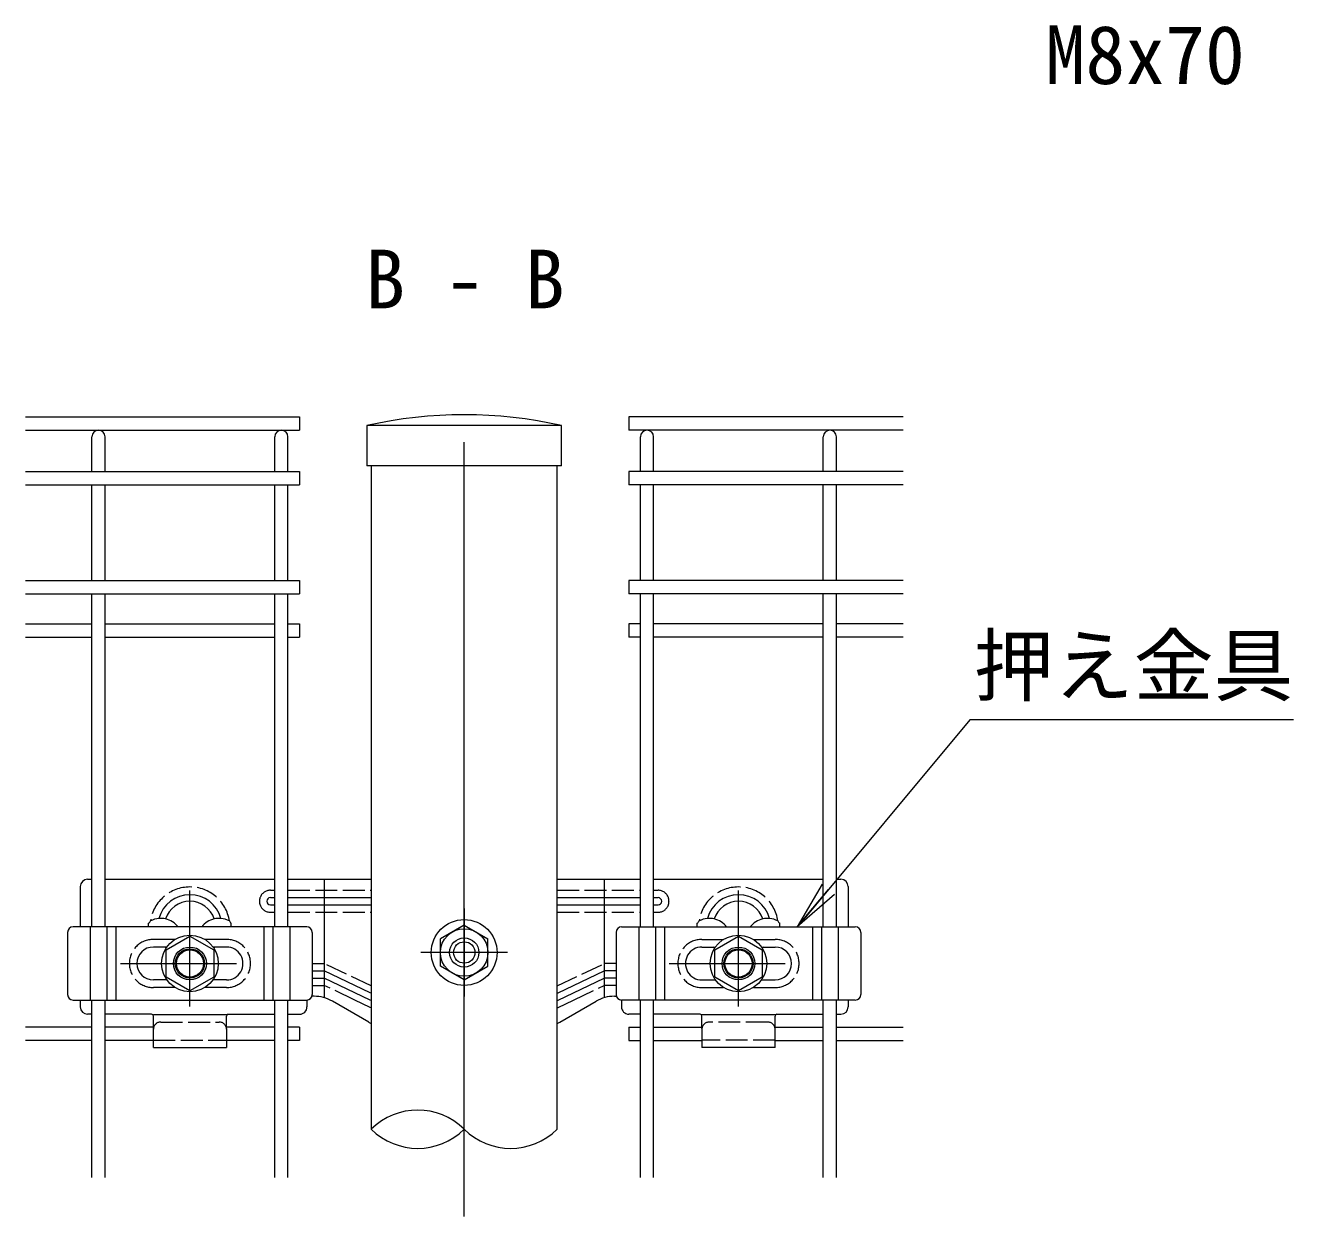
# Model space of a CAD drawing. Units: millimetres, scale not verified. Extents: x -4200 to 4200, y -2970 to 2970.
# Drawn here: x 1381 to 2421, y -303 to 674 of the extents above; entities that cross this region are included whole.
import ezdxf
from ezdxf.enums import TextEntityAlignment as Align

# ---------------------------------------------------------------- set-up
doc = ezdxf.new("R2010")
doc.units = ezdxf.units.MM
doc.header["$LTSCALE"] = 20
doc.linetypes.add('DASHED', pattern=[7.5, 6, -1.5])
doc.linetypes.add('USER1', pattern=[50.8, 31.75, -6.35, 6.35, -6.35])
for name, color, linetype, lineweight in [('0-0_D-TTL-TXT', 7, 'Continuous', 18), ('0-2_D-STR-DIM', 7, 'Continuous', 9), ('0-3_0', 7, 'Continuous', 9), ('0-6_D-STR1', 1, 'Continuous', 18), ('0-8_D-BMK', 2, 'USER1', 13), ('0-9_D-STR2', 7, 'Continuous', 9), ('0-B_D-STR3', 3, 'Continuous', 13), ('0-C_D-STR-TXT', 7, 'Continuous', 9)]:
    doc.layers.add(name, color=color, linetype=linetype, lineweight=lineweight)
doc.styles.add('ＭＳ ゴシック', font='')
doc.styles.get('ＭＳ ゴシック').set_extended_font_data('MS Gothic')

# ---------------------------------------------------------------- blocks, each defined once
blk = doc.blocks.new('U35')
at = {"layer": '0-8_D-BMK'}
for p, q in [((-1500, -295.8), (-1500, 426)), ((1500, -295.8), (1500, 426)), ((0, 240), (0, -240)), ((236.5, 0), (-236.5, 0)), ((-1880, -60), (-1120, -60)), ((1120, -60), (1880, -60))]:
    blk.add_line(p, q, dxfattribs=at)
at = {"layer": '0-B_D-STR3'}
for p, q in [((-2100, 360), (-2100, 140)), ((-2060, 400), (-2036, 400)), ((-1964, 400), (-1036, 400)), ((-964, 400), (-508, 400)), ((-766.3, 400), (-766.3, -247)), ((508, 400), (964, 400)), ((766.3, 400), (766.3, -247)), ((1036, 400), (1964, 400)), ((2036, 400), (2060, 400)), ((2100, 360), (2100, 140)), ((-1060, 300), (-1036, 300)), ((-964, 300), (-508, 300)), ((508, 300), (964, 300)), ((1036, 300), (1060, 300)), ((-1060, 260), (-1036, 260)), ((-964, 260), (-508, 260)), ((508, 260), (964, 260)), ((1036, 260), (1060, 260)), ((-861, 140), (-2139, 140)), ((-2045.5, 140), (-2045.5, -260)), ((-1954, 140), (-1954, -260)), ((-1905, 140), (-1905, -260)), ((-1726, 140), (-1726, 160)), ((-1274, 140), (-1274, 160)), ((-1095, 140), (-1095, -260)), ((-1046, 140), (-1046, -260)), ((-954.5, 140), (-954.5, -260)), ((0, 150), (-130, 74.9)), ((0, 150), (130, 74.9)), ((861, 140), (2139, 140)), ((954.5, 140), (954.5, -260)), ((1046, 140), (1046, -260)), ((1095, 140), (1095, -260)), ((1274, 140), (1274, 160)), ((1726, 140), (1726, 160)), ((1905, 140), (1905, -260)), ((1954, 140), (1954, -260)), ((2045.5, 140), (2045.5, -260)), ((-2169, 110), (-2169, -230)), ((-831, 110), (-831, -230)), ((-130, -74.9), (-130, 74.9)), ((130, -74.9), (130, 74.9)), ((831, 110), (831, -230)), ((2169, 110), (2169, -230)), ((-1626.2, 30), (-1700, 30)), ((-1300, 30), (-1373.8, 30)), ((1300, 30), (1373.8, 30)), ((1626.2, 30), (1700, 30)), ((-831, -100), (-766.3, -100)), ((0, -150), (-130, -74.9)), ((0, -150), (130, -74.9)), ((831, -100), (766.3, -100)), ((-1626.2, -150), (-1700, -150)), ((-1300, -150), (-1373.8, -150)), ((-831, -140), (-766.3, -140)), ((831, -140), (766.3, -140)), ((1300, -150), (1373.8, -150)), ((1626.2, -150), (1700, -150)), ((-2139, -260), (-861, -260)), ((-2100, -260), (-2100, -297.3)), ((-860, -260), (-860, -297.3)), ((-821.3, -239.3), (-832.5, -239.3)), ((-522.5, -381.2), (-721.1, -266.2)), ((522.5, -381.2), (721.1, -266.2)), ((821.3, -239.3), (832.5, -239.3)), ((860, -260), (860, -297.3)), ((2139, -260), (861, -260)), ((2100, -260), (2100, -297.3)), ((-2036, -337.3), (-2060, -337.3)), ((-1710, -337.3), (-1964, -337.3)), ((-1300, -340), (-1700, -340)), ((-1290, -337.3), (-1036, -337.3)), ((-963.2, -337.3), (-900, -337.3)), ((964, -337.3), (900, -337.3)), ((1290, -337.3), (1036, -337.3)), ((1700, -340), (1300, -340)), ((1710, -337.3), (1964, -337.3)), ((2036, -337.3), (2060, -337.3)), ((-1700, -416.4), (-1700, -347.3)), ((-1300, -416.4), (-1300, -347.3)), ((1300, -416.4), (1300, -347.3)), ((1700, -416.4), (1700, -347.3)), ((-1700, -520), (-1700, -416.4)), ((-1300, -416.4), (-1300, -520)), ((1300, -416.4), (1300, -520)), ((1700, -520), (1700, -416.4)), ((-1700, -520), (-1300, -520)), ((1700, -520), (1300, -520))]:
    blk.add_line(p, q, dxfattribs=at)
at = {"layer": '0-B_D-STR3', "linetype": 'DASHED'}
for p, q in [((-1060, 340), (-1036, 340)), ((-964, 340), (-508, 340)), ((508, 340), (964, 340)), ((1036, 340), (1060, 340)), ((-1060, 220), (-1036, 220)), ((-964, 220), (-508, 220)), ((508, 220), (964, 220)), ((1036, 220), (1060, 220)), ((-1582, 71.5), (-1700, 71.5)), ((-1300, 71.5), (-1418, 71.5)), ((1300, 71.5), (1418, 71.5)), ((1582, 71.5), (1700, 71.5)), ((-831, -60), (-766.3, -60)), ((-508, -182.9), (-766.3, -60)), ((508, -182.9), (766.3, -60)), ((831, -60), (766.3, -60)), ((-1582, -191.5), (-1700, -191.5)), ((-1300, -191.5), (-1418, -191.5)), ((-831, -180), (-766.3, -180)), ((831, -180), (766.3, -180)), ((1300, -191.5), (1418, -191.5)), ((1582, -191.5), (1700, -191.5)), ((-1660, -380), (-1340, -380)), ((1660, -380), (1340, -380)), ((-1700, -480), (-1300, -480)), ((1700, -480), (1300, -480))]:
    blk.add_line(p, q, dxfattribs=at)
at = {"layer": '0-B_D-STR3'}
for points in [[(-1370, -135.1), (-1500, -210.1), (-1630, -135.1), (-1630, 15.1), (-1500, 90.1), (-1370, 15.1)], [(1630, -135.1), (1500, -210.1), (1370, -135.1), (1370, 15.1), (1500, 90.1), (1630, 15.1)]]:
    blk.add_lwpolyline(points, close=True, dxfattribs=at)
for points in [[(-508, -222.9), (-514.1, -220), (-766.3, -100)], [(508, -222.9), (514.1, -220), (766.3, -100)], [(-508, -262.9), (-514.1, -260), (-598.2, -220), (-766.3, -140)], [(508, -262.9), (514.1, -260), (598.2, -220), (766.3, -140)]]:
    blk.add_lwpolyline(points, dxfattribs=at)
at = {"layer": '0-B_D-STR3', "linetype": 'DASHED'}
for points in [[(-508, -302.9), (-514.1, -300), (-598.2, -260), (-766.3, -180)], [(508, -302.9), (514.1, -300), (598.2, -260), (766.3, -180)]]:
    blk.add_lwpolyline(points, dxfattribs=at)
at = {"layer": '0-B_D-STR3'}
for centre, radius in [((0, 0), 180), ((-1500, -60), 155), ((0, 0), 130), ((0, 0), 80), ((1500, -60), 155), ((-1500, -60), 90), ((-1500, -60), 80), ((-1500, -60), 74), ((0, 0), 58.4), ((1500, -60), 90), ((1500, -60), 80), ((1500, -60), 74)]:
    blk.add_circle(centre, radius, dxfattribs=at)
for centre, radius, start, end in [((-2060, 360), 40, 90, 180), ((2060, 360), 40, 0, 90), ((-1500, 140), 176, 90, 164.83919), ((-1500, 140), 140, 90, 161.88318), ((-1500, 140), 176, 15.16081, 90), ((-1500, 140), 140, 18.11682, 90), ((-1060, 280), 20, 90, 180), ((-1060, 280), 20, 180, 270), ((1060, 280), 20, 0, 90), ((1060, 280), 20, 270, 0), ((1500, 140), 176, 90, 164.83919), ((1500, 140), 140, 90, 161.88318), ((1500, 140), 176, 15.16081, 90), ((1500, 140), 140, 18.11682, 90), ((-2139, 110), 30, 90, 180), ((-1735.1, 177.8), 20, 297.00649, 344.38101), ((-1659.5, 66.5), 120, 94.96654, 117.99904), ((-1659.5, 66.5), 120, 77.27818, 94.96654), ((-1659.5, 66.5), 120, 37.78277, 77.27818), ((-1340.5, 66.5), 120, 102.72182, 142.21723), ((-1340.5, 66.5), 120, 85.03346, 102.72182), ((-1340.5, 66.5), 120, 62.00096, 85.03346), ((-1264.9, 177.8), 20, 195.61899, 242.99351), ((-861, 110), 30, 0, 90), ((861, 110), 30, 90, 180), ((1264.9, 177.8), 20, 297.00649, 344.38101), ((1340.5, 66.5), 120, 94.96654, 117.99904), ((1340.5, 66.5), 120, 77.27818, 94.96654), ((1340.5, 66.5), 120, 37.78277, 77.27818), ((1659.5, 66.5), 120, 102.72182, 142.21723), ((1659.5, 66.5), 120, 85.03346, 102.72182), ((1659.5, 66.5), 120, 62.00096, 85.03346), ((1735.1, 177.8), 20, 195.61899, 242.99351), ((2139, 110), 30, 0, 90), ((-1700, -60), 90, 90, 180), ((-1670, -32), 70, 54.69388, 62.36991), ((-1330, -32), 70, 117.63009, 125.30612), ((-1300, -60), 90, 269.99997, 90), ((1300, -60), 90, 90, 270.00003), ((1330, -32), 70, 54.69388, 62.36991), ((1670, -32), 70, 117.63009, 125.30612), ((1700, -60), 90, 0, 90), ((-1700, -60), 90, 180, 270), ((1700, -60), 90, 270, 0), ((-2139, -230), 30, 180, 270), ((-861, -230), 30, 270, 360), ((-821.3, -439.3), 200, 59.9273, 90.00002), ((821.3, -439.3), 200, 89.99998, 120.0727), ((861, -230), 30, 180, 270), ((2139, -230), 30, 270, 0), ((-2060, -297.3), 40, 180, 270), ((-1710, -347.3), 10, 0, 90), ((-1290, -347.3), 10, 90, 180), ((-900, -297.3), 40, 270, 0.00004), ((900, -297.3), 40, 179.99996, 270), ((1290, -347.3), 10, 0, 90), ((1710, -347.3), 10, 90, 180), ((2060, -297.3), 40, 270, 0), ((-452.4, -260), 140, 239.9273, 246.5967), ((452.4, -260), 140, 293.4033, 300.0727)]:
    blk.add_arc(centre, radius, start, end, dxfattribs=at)
at = {"layer": '0-B_D-STR3', "linetype": 'DASHED'}
for centre, radius, start, end in [((-1500, 140), 218.2, 90, 171.45333), ((-1500, 140), 218.2, 8.54667, 90), ((1500, 140), 218.2, 90, 171.45333), ((1500, 140), 218.2, 8.54667, 90), ((-1060, 280), 60, 160.52878, 180), ((-1060, 280), 60, 180, 199.47122), ((-1060, 280), 60, 90, 160.52878), ((1060, 280), 60, 19.47122, 90), ((1060, 280), 60, 0, 19.47122), ((1060, 280), 60, 340.52878, 0), ((-1060, 280), 60, 199.47122, 270), ((1060, 280), 60, 270, 340.52878), ((-1700, -60), 131.5, 90, 270), ((-1300, -60), 131.5, 270, 90), ((1300, -60), 131.5, 90, 270), ((1700, -60), 131.5, 270, 90), ((-1660, -420), 40, 90, 180), ((-1340, -420), 40, 0, 90), ((1340, -420), 40, 90, 180), ((1660, -420), 40, 0, 90)]:
    blk.add_arc(centre, radius, start, end, dxfattribs=at)
blk = doc.blocks.new('_Open')
at = {"layer": '0-3_0'}
blk.add_line((-20, 3.33), (0, 0), dxfattribs=at)
blk.add_lwpolyline([(-20, -3.33), (0, 0), (-20, 0)], dxfattribs=at)

msp = doc.modelspace()

# ---------------------------------------------------------------- linework, layer by layer
at = {"layer": '0-2_D-STR-DIM'}
for centre, start, end in [((1702.65, -269.52), 45.18146, 134.81854), ((1702.65, -192.83), 225.18146, 314.81854), ((1778.85, -192.83), 225.18146, 314.81854)]:
    msp.add_arc(centre, 54.05, start, end, dxfattribs=at)
at = {"layer": '0-6_D-STR1'}
for p, q in [((1820.55, 345.72), (1660.95, 345.72)), ((1660.95, 345.72), (1660.95, 312.72)), ((1820.55, 312.72), (1820.55, 345.72)), ((1820.55, 312.72), (1660.95, 312.72)), ((1664.55, 312.72), (1664.55, -231.18)), ((1816.95, -231.18), (1816.95, 312.72))]:
    msp.add_line(p, q, dxfattribs=at)
msp.add_arc((1740.75, -3.56), 358.28, 77.13052, 102.86948, dxfattribs=at)
at = {"layer": '0-8_D-BMK'}
msp.add_line((1740.75, -302.86), (1740.75, 381.72), dxfattribs=at)
at = {"layer": '0-9_D-STR2'}
for p, q in [((1380.75, 352.82), (1605.75, 352.82)), ((1605.75, 352.82), (1605.75, 342.02)), ((2100.75, 352.82), (1875.75, 352.82)), ((1875.75, 352.82), (1875.75, 342.02)), ((1380.75, 342.02), (1605.75, 342.02)), ((1435.35, 308.12), (1435.35, 336.62)), ((1446.15, 308.12), (1446.15, 336.62)), ((1585.35, 308.12), (1585.35, 336.62)), ((1596.15, 308.12), (1596.15, 336.62)), ((2100.75, 342.02), (1875.75, 342.02)), ((1885.35, 308.12), (1885.35, 336.62)), ((1896.15, 308.12), (1896.15, 336.62)), ((2035.35, 308.12), (2035.35, 336.62)), ((2046.15, 308.12), (2046.15, 336.62)), ((1380.75, 308.12), (1605.75, 308.12)), ((1605.75, 308.12), (1605.75, 297.32)), ((2100.75, 308.12), (1875.75, 308.12)), ((1875.75, 308.12), (1875.75, 297.32)), ((1380.75, 297.32), (1605.75, 297.32)), ((1435.35, 218.72), (1435.35, 297.32)), ((1446.15, 218.72), (1446.15, 297.32)), ((1585.35, 218.72), (1585.35, 297.32)), ((1596.15, 218.72), (1596.15, 297.32)), ((2100.75, 297.32), (1875.75, 297.32)), ((1885.35, 218.72), (1885.35, 297.32)), ((1896.15, 218.72), (1896.15, 297.32)), ((2035.35, 218.72), (2035.35, 297.32)), ((2046.15, 218.72), (2046.15, 297.32)), ((1380.75, 218.72), (1605.75, 218.72)), ((1605.75, 218.72), (1605.75, 207.92)), ((2100.75, 218.72), (1875.75, 218.72)), ((1875.75, 218.72), (1875.75, 207.92)), ((1380.75, 207.92), (1605.75, 207.92)), ((1435.35, -65.28), (1435.35, 207.92)), ((1446.15, -65.28), (1446.15, 207.92)), ((1585.35, -65.28), (1585.35, 207.92)), ((1596.15, -65.28), (1596.15, 207.92)), ((2100.75, 207.92), (1875.75, 207.92)), ((1885.35, -65.28), (1885.35, 207.92)), ((1896.15, -65.28), (1896.15, 207.92)), ((2035.35, -65.28), (2035.35, 207.92)), ((2046.15, -65.28), (2046.15, 207.92)), ((1380.75, 183.15), (1435.35, 183.15)), ((1446.15, 183.15), (1585.35, 183.15)), ((1596.15, 183.15), (1605.75, 183.15)), ((1605.75, 183.15), (1605.75, 172.35)), ((1885.35, 183.15), (1875.75, 183.15)), ((1875.75, 183.15), (1875.75, 172.35)), ((2035.35, 183.15), (1896.15, 183.15)), ((2100.75, 183.15), (2046.15, 183.15)), ((1380.75, 172.35), (1435.35, 172.35)), ((1446.15, 172.35), (1585.35, 172.35)), ((1596.15, 172.35), (1605.75, 172.35)), ((1885.35, 172.35), (1875.75, 172.35)), ((2035.35, 172.35), (1896.15, 172.35)), ((2100.75, 172.35), (2046.15, 172.35)), ((1435.35, -270.88), (1435.35, -125.28)), ((1446.15, -270.88), (1446.15, -125.28)), ((1585.35, -270.88), (1585.35, -125.28)), ((1596.15, -270.88), (1596.15, -125.28)), ((1885.35, -270.88), (1885.35, -125.28)), ((1896.15, -270.88), (1896.15, -125.28)), ((2035.35, -270.88), (2035.35, -125.28)), ((2046.15, -270.88), (2046.15, -125.28)), ((1435.35, -147.58), (1380.75, -147.58)), ((1486, -147.58), (1446.15, -147.58)), ((1585.35, -147.58), (1545.5, -147.58)), ((1605.75, -147.58), (1596.15, -147.58)), ((1605.75, -147.58), (1605.75, -158.38)), ((1875.75, -147.58), (1885.35, -147.58)), ((1875.75, -147.58), (1875.75, -158.38)), ((1896.15, -147.58), (1936, -147.58)), ((1995.5, -147.58), (2035.35, -147.58)), ((2046.15, -147.58), (2100.75, -147.58)), ((1435.35, -158.38), (1380.75, -158.38)), ((1485.75, -158.38), (1446.15, -158.38)), ((1585.35, -158.38), (1545.75, -158.38)), ((1605.75, -158.38), (1596.15, -158.38)), ((1875.75, -158.38), (1885.35, -158.38)), ((1896.15, -158.38), (1935.75, -158.38)), ((1995.75, -158.38), (2035.35, -158.38)), ((2046.15, -158.38), (2100.75, -158.38))]:
    msp.add_line(p, q, dxfattribs=at)
for centre in [(1440.75, 336.62), (1590.75, 336.62), (1890.75, 336.62), (2040.75, 336.62)]:
    msp.add_arc(centre, 5.4, 0, 180, dxfattribs=at)
at = {"layer": '0-C_D-STR-TXT'}
msp.add_lwpolyline([(2421.16, 104.5), (2155.49, 104.5), (2015.19, -63.74)], dxfattribs=at)

# ---------------------------------------------------------------- block references
at = {"layer": '0-2_D-STR-DIM', "xscale": 0.15, "yscale": 0.15}
msp.add_blockref('U35', (1740.75, -86.28), dxfattribs=at)
at = {"layer": '0-C_D-STR-TXT', "xscale": 2, "yscale": 2, "rotation": 230.17293}
msp.add_blockref('_Open', (2013.91, -65.28), dxfattribs=at)

# ---------------------------------------------------------------- texts
at = {"layer": '0-0_D-TTL-TXT', "style": 'ＭＳ ゴシック'}
msp.add_text('B - B', height=48.09, dxfattribs=at).set_placement((1659.53, 427.47), align=Align.BOTTOM_LEFT)
at = {"layer": '0-C_D-STR-TXT', "style": 'ＭＳ ゴシック'}
for s, p in [('M8x70', (2217.58, 611.41)), ('押え金具', (2158.72, 110.51))]:
    msp.add_text(s, height=48.09, dxfattribs=at).set_placement(p, align=Align.BOTTOM_LEFT)

doc.saveas('drawing.dxf')
